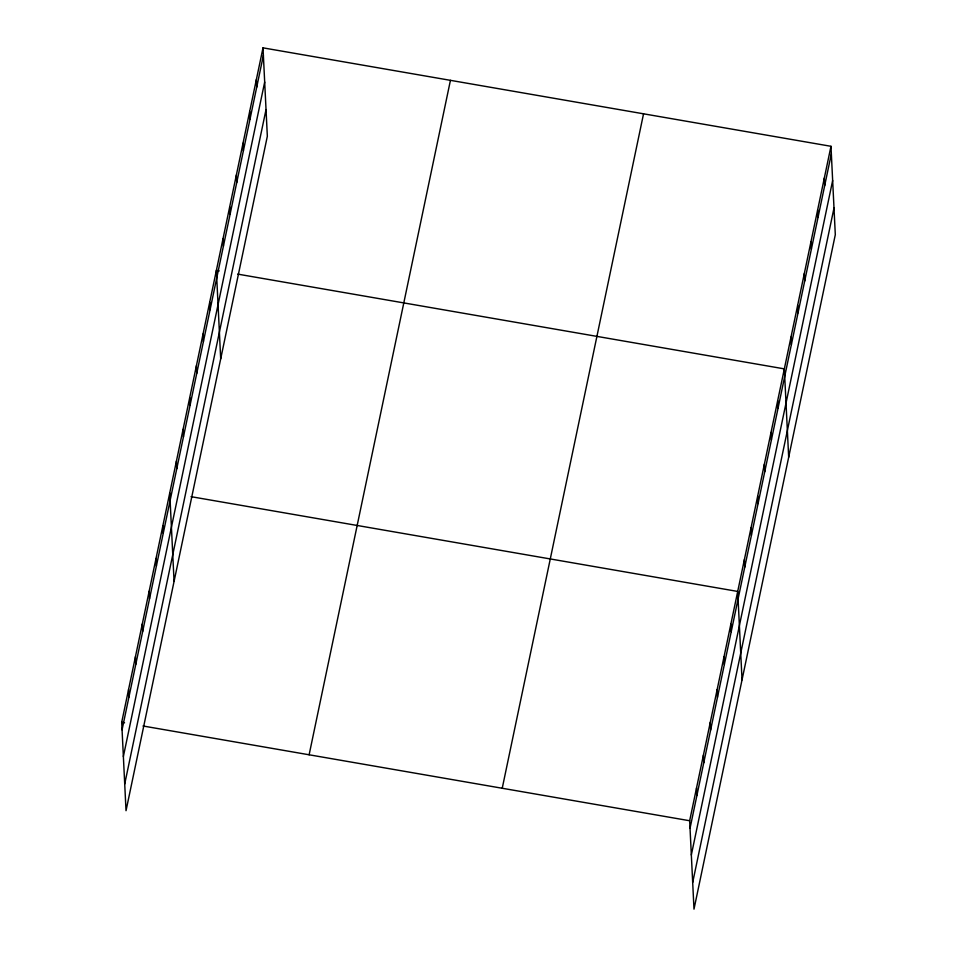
<?xml version="1.0" encoding="UTF-8"?>
<svg xmlns="http://www.w3.org/2000/svg" width="957" height="957" viewBox="0 0 957 957"><rect width="100%" height="100%" fill="white"/><g stroke="black" fill="none" stroke-linecap="round" stroke-linejoin="round"><path stroke-width="1.44" d="M263.008 47.85L267.338 136.253L126.025 810.699L121.695 722.296L263.008 47.85L830.975 146.301L835.305 234.704L693.992 909.15L689.662 820.747L830.975 146.301M122.065 729.832L263.378 55.386M123.369 756.52L264.682 82.075M124.709 784.01L266.034 109.565M309.123 754.786L450.436 80.34M502.234 788.257L643.547 113.811M690.033 828.284L831.346 153.838M691.337 854.972L832.65 180.526M692.689 882.462L834.002 208.016M219.213 270.915L216.378 270.412L220.696 358.815M237.671 274.109L784.345 368.876L788.676 457.267M191.041 496.671L737.715 591.438L742.034 679.841M121.695 722.296L124.542 722.786M143 725.992L689.662 820.747M824.324 178.098L824.683 185.634M817.661 209.894L818.02 217.43M810.998 241.69L811.369 249.227M804.335 273.487L804.705 281.023M797.671 305.283L798.042 312.819M791.008 337.079L791.379 344.616M777.682 400.66L778.053 408.196M771.019 432.456L771.39 439.993M764.356 464.253L764.727 471.789M757.705 496.049L758.064 503.585M751.042 527.845L751.401 535.382M744.379 559.642L744.749 567.178M730.849 624.191L731.22 631.728M723.982 656.957L724.353 664.493M717.128 689.71L717.487 697.246M710.261 722.475L710.632 730.012M703.395 755.229L703.766 762.765M696.529 787.994L696.899 795.53M256.344 79.646L256.715 87.183M249.681 111.443L250.052 118.979M243.018 143.239L243.389 150.775M236.367 175.035L236.726 182.572M229.704 206.832L230.063 214.368M223.041 238.616L223.412 246.152M209.715 302.209L210.085 309.745M203.051 334.005L203.422 341.541M196.388 365.801L196.759 373.338M189.725 397.598L190.096 405.134M183.062 429.394L183.433 436.93M176.399 461.19L176.77 468.727M169.748 492.987L174.066 581.389M162.881 525.74L163.252 533.276M156.015 558.505L156.386 566.042M149.148 591.259L149.519 598.795M142.282 624.024L142.653 631.56M135.427 656.777L135.786 664.314M128.561 689.542L128.932 697.079"/></g></svg>
